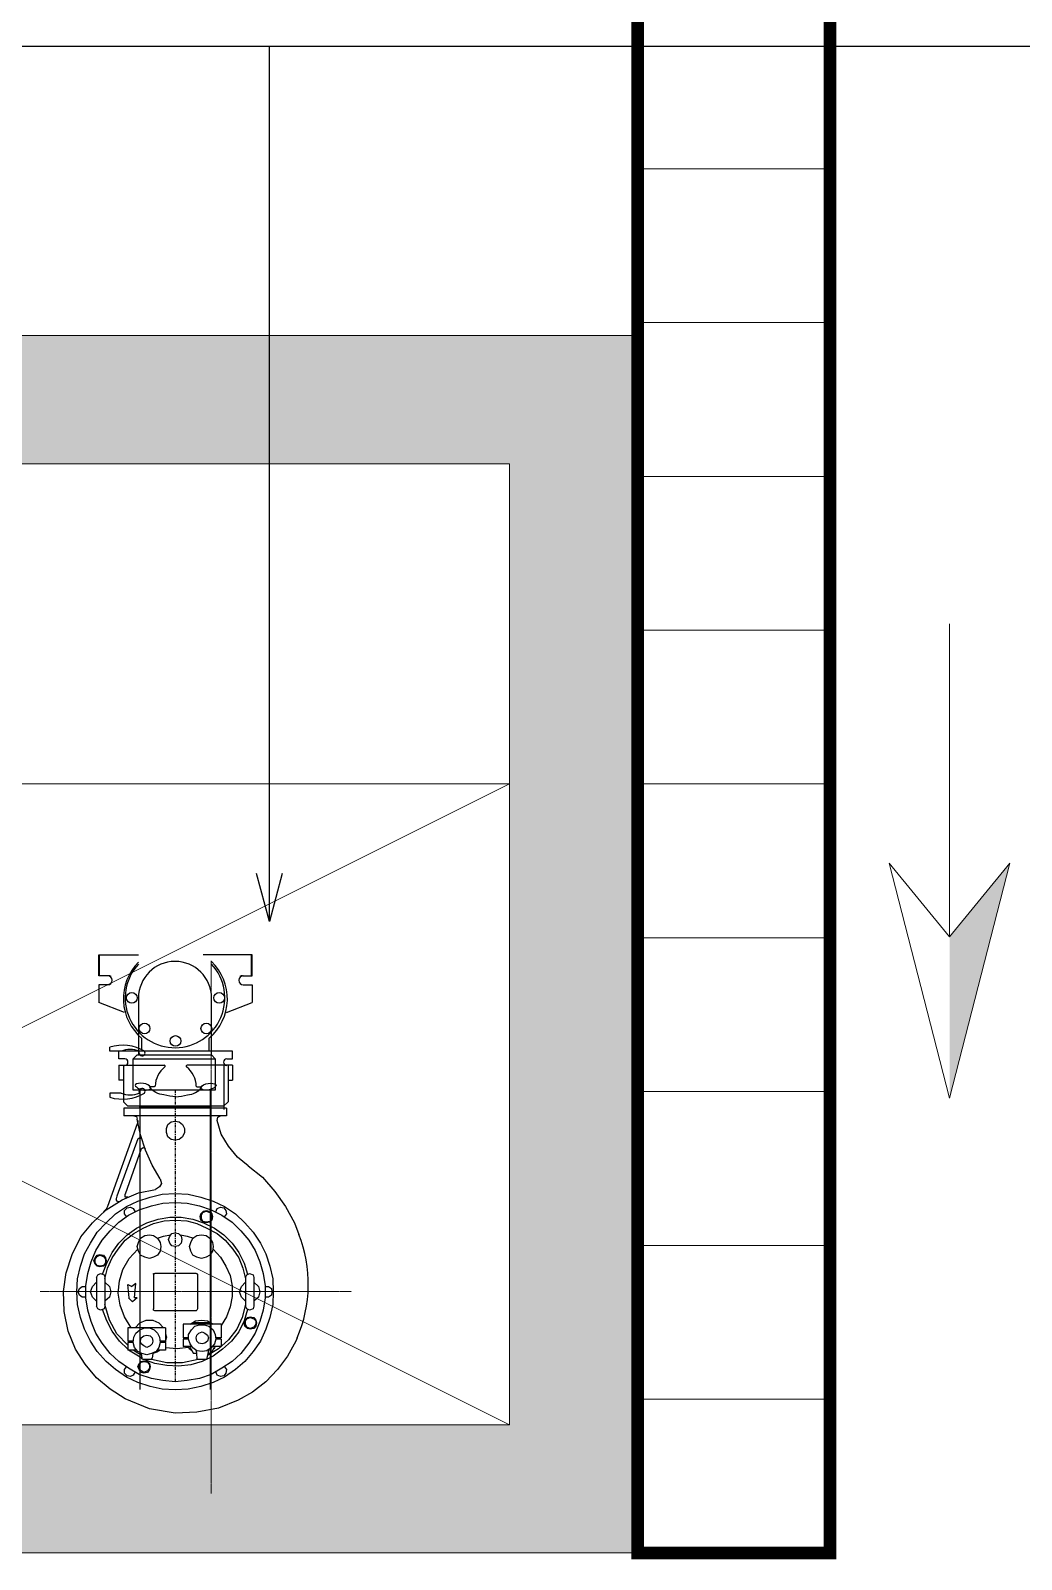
# Model space of a CAD drawing. Header units: millimetres. Extents: x -294625 to 2136527, y -251383 to 128331.
# Drawn here: x 1135995 to 1137541, y -213074 to -210688 of the extents above; entities that cross this region are included whole.
import ezdxf

# ---------------------------------------------------------------- set-up
doc = ezdxf.new("R2010")
doc.units = ezdxf.units.MM
for name, pattern in [('CENTER', [3, 1.5, -0.5, 0.5, -0.5]), ('CONTINOUS', [0]), ('DIVIDEX22', [1.25, 0.625, -0.25, 0, -0.125, 0, -0.25])]:
    doc.linetypes.add(name, pattern=pattern)
for name, color, linetype, lineweight in [('00-N-GHI CHU', 7, 'Continuous', 9), ('A-FLOR-PATT-1', 254, 'Continuous', 18), ('ICE-BP', 4, 'Continuous', 25), ('ICE-CENTER', 8, 'CENTER', 0), ('N1.6-NM', 3, 'DIVIDEX22', 30), ('N2-PK-TB', 2, 'Continuous', 20), ('N3-NOTE', 11, 'Continuous', 13), ('N4-OTHER1', 143, 'CONTINOUS', 15)]:
    doc.layers.add(name, color=color, linetype=linetype, lineweight=lineweight)
doc.layers.add('H-N-FITTING-35', color=2, linetype='Continuous')
doc.layers.add('ICE-CEN', color=8, linetype='CENTER')
doc.styles.add('P-VNTIMEH', font='vntimeh.shx', dxfattribs={"width": 0.75, "height": 300})
doc.dimstyles.new('N-NOTE', dxfattribs={"dimtxt": 200, "dimasz": 30, "dimexe": 50, "dimexo": 50, "dimgap": 100, "dimtad": 1, "dimdec": 0, "dimdsep": 46, "dimtxsty": 'P-VNTIMEH', "dimblk": 'OPEN30', "dimcen": 0, "dimse1": 1, "dimse2": 1, "dimclrd": 256, "dimclre": 7, "dimclrt": 256, "dimadec": 0, "dimazin": 0, "dimtfac": 1, "dimtdec": 0, "dimtix": 1, "dimtmove": 2, "dimatfit": 3, "dimldrblk": 'OPEN30', "dimfxl": 1, "dimtolj": 1, "dimtzin": 0, "dimarcsym": 0})

# ---------------------------------------------------------------- blocks, each defined once
blk = doc.blocks.new('_Open30')
at = {"color": 0, "linetype": 'ByBlock', "lineweight": -2}
for p, q in [((-1, 0.268), (0, 0)), ((0, 0), (-1, -0.268)), ((0, 0), (-1, 0))]:
    blk.add_line(p, q, dxfattribs=at)
blk = doc.blocks.new('2hd 1 dp')
at = {"layer": 'H-N-FITTING-35', "ltscale": 1000}
for p, q in [((1136209.2, -212126.8), (1136209.2, -212094.3)), ((1136209.2, -212094.3), (1136271.3, -212094.3)), ((1136210.4, -212094.3), (1136271.3, -212094.3)), ((1136210.4, -212126.8), (1136210.4, -212094.3)), ((1136447.7, -212094.3), (1136372.4, -212094.3)), ((1136448.9, -212094.3), (1136385.3, -212094.3)), ((1136447.7, -212126.8), (1136447.7, -212094.3)), ((1136448.9, -212126.8), (1136448.9, -212094.3)), ((1136223.3, -212126.8), (1136209.2, -212126.8)), ((1136224.5, -212126.8), (1136210.4, -212126.8)), ((1136433.6, -212126.8), (1136447.7, -212126.8)), ((1136434.8, -212126.8), (1136448.9, -212126.8)), ((1136223.3, -212140.9), (1136209.2, -212140.9)), ((1136209.2, -212140.9), (1136209.2, -212168.5)), ((1136434.8, -212140.9), (1136448.9, -212140.9)), ((1136448.9, -212140.9), (1136448.9, -212168.5)), ((1136249.3, -212184.3), (1136209.2, -212168.5)), ((1136408.8, -212184.3), (1136448.9, -212168.5)), ((1136226.8, -212244.5), (1136226.8, -212238.2)), ((1136244.3, -212244.5), (1136226.8, -212244.5)), ((1136418.2, -212244.5), (1136240.7, -212244.5)), ((1136240.7, -212256.4), (1136240.7, -212244.5)), ((1136249.9, -212256.4), (1136240.7, -212256.4)), ((1136409, -212256.4), (1136418.2, -212256.4)), ((1136418.2, -212256.4), (1136418.2, -212244.5)), ((1136240.7, -212266.5), (1136240.7, -212289.5)), ((1136240.7, -212266.5), (1136311.6, -212266.5)), ((1136247.7, -212266.5), (1136247.7, -212323.6)), ((1136418.2, -212266.5), (1136347.3, -212266.5)), ((1136404.5, -212266.5), (1136404.5, -212335.7)), ((1136411.2, -212266.5), (1136411.2, -212323.6)), ((1136418.2, -212266.5), (1136418.2, -212289.5)), ((1136247.7, -212289.5), (1136240.7, -212289.5)), ((1136411.2, -212289.5), (1136418.2, -212289.5)), ((1136244.3, -212309.9), (1136226.8, -212309.9)), ((1136226.8, -212309.9), (1136226.8, -212316.3)), ((1136254.8, -212330.4), (1136247.7, -212323.6)), ((1136404.1, -212330.4), (1136254.8, -212330.4)), ((1136384.2, -212331.1), (1136272.9, -212331.1)), ((1136272.9, -212331.1), (1136272.9, -212333.2)), ((1136384.2, -212331.1), (1136384.2, -212333.2)), ((1136404.1, -212330.4), (1136411.2, -212323.6)), ((1136328.5, -212333.2), (1136248.2, -212333.2)), ((1136248.2, -212333.2), (1136248.2, -212345.2)), ((1136328.5, -212345.2), (1136248.2, -212345.2)), ((1136264, -212345.2), (1136268.3, -212346.2)), ((1136268.3, -212346.2), (1136269.3, -212350.5)), ((1136274.6, -212374.8), (1136269.3, -212350.5)), ((1136270.4, -212352.6), (1136270.4, -212355.7)), ((1136272.9, -212333.2), (1136272.1, -212333.2)), ((1136316.9, -212358.9), (1136322.2, -212354.7)), ((1136322.2, -212354.7), (1136328.5, -212353.6)), ((1136408.8, -212333.2), (1136328.5, -212333.2)), ((1136408.8, -212345.2), (1136328.5, -212345.2)), ((1136328.5, -212353.6), (1136334.8, -212354.7)), ((1136334.8, -212354.7), (1136340.1, -212358.9)), ((1136384.9, -212333.2), (1136384.2, -212333.2)), ((1136394, -212352.6), (1136395.1, -212347.3)), ((1136400.4, -212373.7), (1136394, -212352.6)), ((1136395.1, -212347.3), (1136399.3, -212345.2)), ((1136408.8, -212333.2), (1136408.8, -212345.2)), ((1136269.3, -212357.9), (1136222.8, -212486.8)), ((1136270.4, -212355.7), (1136269.3, -212357.9)), ((1136270.4, -212381.1), (1136273.6, -212379)), ((1136273.6, -212379), (1136276.7, -212381.1)), ((1136282, -212399.1), (1136274.6, -212374.8)), ((1136314.8, -212365.3), (1136316.9, -212358.9)), ((1136314.8, -212371.6), (1136314.8, -212365.3)), ((1136316.9, -212377.9), (1136314.8, -212371.6)), ((1136322.2, -212382.2), (1136316.9, -212377.9)), ((1136340.1, -212377.9), (1136334.8, -212382.2)), ((1136340.1, -212358.9), (1136343.3, -212365.3)), ((1136343.3, -212371.6), (1136340.1, -212377.9)), ((1136343.3, -212365.3), (1136343.3, -212371.6)), ((1136412, -212392.7), (1136400.4, -212373.7)), ((1136270.4, -212381.1), (1136237.6, -212470.9)), ((1136275.7, -212397), (1136250.3, -212467.7)), ((1136275.7, -212397), (1136278.8, -212394.8)), ((1136278.8, -212394.8), (1136282, -212397)), ((1136292.6, -212422.3), (1136282, -212399.1)), ((1136328.5, -212383.2), (1136322.2, -212382.2)), ((1136334.8, -212382.2), (1136328.5, -212383.2)), ((1136425.7, -212409.6), (1136412, -212392.7)), ((1136305.3, -212443.4), (1136292.6, -212422.3)), ((1136442.6, -212423.4), (1136425.7, -212409.6)), ((1136442.6, -212423.4), (1136464.8, -212441.3)), ((1136307.4, -212450.8), (1136304.2, -212456.1)), ((1136305.3, -212443.4), (1136307.4, -212450.8)), ((1136464.8, -212441.3), (1136483.8, -212463.5)), ((1136237.6, -212470.9), (1136236.6, -212475.1)), ((1136246.1, -212476.2), (1136271.4, -212465.6)), ((1136250.3, -212472), (1136250.3, -212467.7)), ((1136254.5, -212472), (1136250.3, -212472)), ((1136270.4, -212478.3), (1136289.4, -212472)), ((1136270.4, -212478.3), (1136289.4, -212472)), ((1136270.4, -212478.3), (1136289.4, -212472)), ((1136271.4, -212465.6), (1136297.9, -212460.4)), ((1136289.4, -212472), (1136308.4, -212467.7)), ((1136289.4, -212472), (1136308.4, -212467.7)), ((1136289.4, -212472), (1136308.4, -212467.7)), ((1136304.2, -212456.1), (1136297.9, -212460.4)), ((1136308.4, -212467.7), (1136328.5, -212466.7)), ((1136308.4, -212467.7), (1136328.5, -212466.7)), ((1136308.4, -212467.7), (1136328.5, -212466.7)), ((1136328.5, -212466.7), (1136348.6, -212467.7)), ((1136328.5, -212466.7), (1136348.6, -212467.7)), ((1136328.5, -212466.7), (1136348.6, -212467.7)), ((1136348.6, -212467.7), (1136368.7, -212472)), ((1136348.6, -212467.7), (1136368.7, -212472)), ((1136348.6, -212467.7), (1136368.7, -212472)), ((1136368.7, -212472), (1136387.7, -212478.3)), ((1136368.7, -212472), (1136387.7, -212478.3)), ((1136368.7, -212472), (1136387.7, -212478.3)), ((1136483.8, -212463.5), (1136500.7, -212486.8)), ((1136199.6, -212512.1), (1136220.7, -212492.1)), ((1136220.7, -212491), (1136216.5, -212495.2)), ((1136220.7, -212492.1), (1136246.1, -212476.2)), ((1136222.8, -212486.8), (1136220.7, -212491)), ((1136220.7, -212512.1), (1136235.5, -212498.4)), ((1136220.7, -212512.1), (1136235.5, -212498.4)), ((1136220.7, -212512.1), (1136235.5, -212498.4)), ((1136235.5, -212498.4), (1136252.4, -212486.8)), ((1136235.5, -212498.4), (1136252.4, -212486.8)), ((1136235.5, -212498.4), (1136252.4, -212486.8)), ((1136237.6, -212478.3), (1136236.6, -212475.1)), ((1136240.8, -212479.4), (1136237.6, -212478.3)), ((1136249.3, -212493.1), (1136253.5, -212488.9)), ((1136249.3, -212498.4), (1136249.3, -212493.1)), ((1136252.4, -212502.6), (1136249.3, -212498.4)), ((1136252.4, -212486.8), (1136270.4, -212478.3)), ((1136252.4, -212486.8), (1136270.4, -212478.3)), ((1136252.4, -212486.8), (1136270.4, -212478.3)), ((1136253.5, -212488.9), (1136258.8, -212487.8)), ((1136255.6, -212500.5), (1136272.5, -212492.1)), ((1136258.8, -212487.8), (1136263, -212489.9)), ((1136263, -212489.9), (1136266.2, -212495.2)), ((1136272.5, -212492.1), (1136291.5, -212485.7)), ((1136291.5, -212485.7), (1136309.5, -212481.5)), ((1136309.5, -212481.5), (1136328.5, -212480.4)), ((1136328.5, -212480.4), (1136347.5, -212481.5)), ((1136347.5, -212481.5), (1136366.5, -212485.7)), ((1136366.5, -212485.7), (1136384.5, -212492.1)), ((1136367.6, -212502.6), (1136368.7, -212498.4)), ((1136368.7, -212498.4), (1136372.9, -212494.2)), ((1136369.7, -212500.5), (1136371.8, -212496.3)), ((1136371.8, -212496.3), (1136377.1, -212494.2)), ((1136372.9, -212494.2), (1136377.1, -212493.1)), ((1136377.1, -212493.1), (1136382.4, -212494.2)), ((1136377.1, -212494.2), (1136382.4, -212496.3)), ((1136382.4, -212494.2), (1136385.6, -212498.4)), ((1136382.4, -212496.3), (1136385.6, -212500.5)), ((1136384.5, -212492.1), (1136401.4, -212500.5)), ((1136385.6, -212498.4), (1136386.6, -212502.6)), ((1136387.7, -212478.3), (1136405.6, -212486.8)), ((1136387.7, -212478.3), (1136405.6, -212486.8)), ((1136387.7, -212478.3), (1136405.6, -212486.8)), ((1136391.9, -212495.2), (1136394, -212489.9)), ((1136394, -212489.9), (1136399.3, -212487.8)), ((1136399.3, -212487.8), (1136404.6, -212488.9)), ((1136404.6, -212488.9), (1136407.8, -212493.1)), ((1136405.6, -212486.8), (1136422.5, -212498.4)), ((1136405.6, -212486.8), (1136422.5, -212498.4)), ((1136405.6, -212486.8), (1136422.5, -212498.4)), ((1136408.8, -212498.4), (1136405.6, -212502.6)), ((1136407.8, -212493.1), (1136408.8, -212498.4)), ((1136422.5, -212498.4), (1136437.3, -212512.1)), ((1136422.5, -212498.4), (1136437.3, -212512.1)), ((1136422.5, -212498.4), (1136437.3, -212512.1)), ((1136500.7, -212486.8), (1136514.5, -212512.1)), ((1136181.6, -212534.3), (1136199.6, -212512.1)), ((1136207, -212526.9), (1136220.7, -212512.1)), ((1136207, -212526.9), (1136220.7, -212512.1)), ((1136207, -212526.9), (1136220.7, -212512.1)), ((1136227.1, -212524.8), (1136240.8, -212511.1)), ((1136240.8, -212511.1), (1136255.6, -212500.5)), ((1136253.5, -212531.2), (1136268.3, -212520.6)), ((1136264, -212529), (1136278.8, -212520.6)), ((1136268.3, -212520.6), (1136284.1, -212512.1)), ((1136278.8, -212520.6), (1136294.7, -212513.2)), ((1136284.1, -212512.1), (1136302.1, -212506.8)), ((1136294.7, -212513.2), (1136311.6, -212509)), ((1136302.1, -212506.8), (1136320.1, -212503.7)), ((1136311.6, -212509), (1136328.5, -212507.9)), ((1136320.1, -212503.7), (1136338, -212503.7)), ((1136328.5, -212507.9), (1136346.5, -212509)), ((1136338, -212503.7), (1136356, -212506.8)), ((1136346.5, -212509), (1136362.3, -212513.2)), ((1136356, -212506.8), (1136372.9, -212512.1)), ((1136362.3, -212513.2), (1136378.2, -212520.6)), ((1136368.7, -212507.9), (1136367.6, -212502.6)), ((1136372.9, -212511.1), (1136368.7, -212507.9)), ((1136369.7, -212505.8), (1136369.7, -212500.5)), ((1136371.8, -212510), (1136369.7, -212505.8)), ((1136377.1, -212511.1), (1136371.8, -212510)), ((1136377.1, -212512.1), (1136372.9, -212511.1)), ((1136372.9, -212512.1), (1136389.8, -212520.6)), ((1136382.4, -212510), (1136377.1, -212511.1)), ((1136382.4, -212511.1), (1136377.1, -212512.1)), ((1136378.2, -212520.6), (1136394, -212529)), ((1136385.6, -212505.8), (1136382.4, -212510)), ((1136385.6, -212507.9), (1136382.4, -212511.1)), ((1136385.6, -212500.5), (1136385.6, -212505.8)), ((1136386.6, -212502.6), (1136385.6, -212507.9)), ((1136389.8, -212520.6), (1136404.6, -212531.2)), ((1136401.4, -212500.5), (1136417.3, -212511.1)), ((1136417.3, -212511.1), (1136431, -212524.8)), ((1136437.3, -212512.1), (1136450, -212526.9)), ((1136437.3, -212512.1), (1136450, -212526.9)), ((1136437.3, -212512.1), (1136450, -212526.9)), ((1136514.5, -212512.1), (1136521.6, -212530.3)), ((1136167.9, -212561.8), (1136181.6, -212534.3)), ((1136186.9, -212560.7), (1136196.4, -212543.8)), ((1136186.9, -212560.7), (1136196.4, -212543.8)), ((1136186.9, -212560.7), (1136196.4, -212543.8)), ((1136196.4, -212543.8), (1136207, -212526.9)), ((1136196.4, -212543.8), (1136207, -212526.9)), ((1136196.4, -212543.8), (1136207, -212526.9)), ((1136204.9, -212555.5), (1136214.4, -212539.6)), ((1136214.4, -212539.6), (1136227.1, -212524.8)), ((1136230.2, -212558.6), (1136240.8, -212543.8)), ((1136239.7, -212553.3), (1136250.3, -212539.6)), ((1136240.8, -212543.8), (1136253.5, -212531.2)), ((1136250.3, -212539.6), (1136264, -212529)), ((1136269.3, -212549.1), (1136271.4, -212542.8)), ((1136271.4, -212542.8), (1136274.6, -212536.4)), ((1136274.6, -212536.4), (1136281, -212532.2)), ((1136281, -212532.2), (1136288.3, -212531.2)), ((1136288.3, -212531.2), (1136294.7, -212532.2)), ((1136294.7, -212532.2), (1136301, -212536.4)), ((1136301, -212536.4), (1136310.5, -212533.3)), ((1136301, -212536.4), (1136305.3, -212542.8)), ((1136305.3, -212542.8), (1136306.3, -212549.1)), ((1136310.5, -212533.3), (1136321.1, -212531.2)), ((1136317.9, -212538.5), (1136320.1, -212533.3)), ((1136320.1, -212543.8), (1136317.9, -212538.5)), ((1136320.1, -212533.3), (1136323.2, -212529)), ((1136323.2, -212548.1), (1136320.1, -212543.8)), ((1136323.2, -212529), (1136328.5, -212528)), ((1136328.5, -212528), (1136333.8, -212529)), ((1136333.8, -212529), (1136338, -212533.3)), ((1136338, -212543.8), (1136333.8, -212548.1)), ((1136337, -212531.2), (1136347.5, -212533.3)), ((1136338, -212533.3), (1136339.1, -212538.5)), ((1136339.1, -212538.5), (1136338, -212543.8)), ((1136347.5, -212533.3), (1136357, -212536.4)), ((1136350.7, -212549.1), (1136352.8, -212542.8)), ((1136352.8, -212542.8), (1136356, -212536.4)), ((1136356, -212536.4), (1136362.3, -212532.2)), ((1136362.3, -212532.2), (1136369.7, -212531.2)), ((1136369.7, -212531.2), (1136377.1, -212532.2)), ((1136377.1, -212532.2), (1136382.4, -212536.4)), ((1136382.4, -212536.4), (1136386.6, -212542.8)), ((1136386.6, -212542.8), (1136387.7, -212549.1)), ((1136394, -212529), (1136406.7, -212539.6)), ((1136404.6, -212531.2), (1136417.3, -212543.8)), ((1136406.7, -212539.6), (1136418.3, -212553.3)), ((1136417.3, -212543.8), (1136427.8, -212558.6)), ((1136431, -212524.8), (1136443.7, -212539.6)), ((1136443.7, -212539.6), (1136453.2, -212555.5)), ((1136450, -212526.9), (1136461.6, -212543.8)), ((1136450, -212526.9), (1136461.6, -212543.8)), ((1136450, -212526.9), (1136461.6, -212543.8)), ((1136461.6, -212543.8), (1136470.1, -212560.7)), ((1136461.6, -212543.8), (1136470.1, -212560.7)), ((1136461.6, -212543.8), (1136470.1, -212560.7)), ((1136158.4, -212590.3), (1136167.9, -212561.8)), ((1136180.6, -212579.8), (1136186.9, -212560.7)), ((1136180.6, -212579.8), (1136186.9, -212560.7)), ((1136180.6, -212579.8), (1136186.9, -212560.7)), ((1136197.5, -212573.4), (1136204.9, -212555.5)), ((1136201.7, -212571.3), (1136203.8, -212567.1)), ((1136203.8, -212567.1), (1136207, -212562.9)), ((1136203.8, -212569.2), (1136207, -212565)), ((1136203.8, -212574.5), (1136203.8, -212569.2)), ((1136207, -212562.9), (1136211.2, -212561.8)), ((1136207, -212565), (1136211.2, -212562.9)), ((1136211.2, -212561.8), (1136216.5, -212562.9)), ((1136211.2, -212562.9), (1136216.5, -212565)), ((1136216.5, -212562.9), (1136219.7, -212567.1)), ((1136216.5, -212565), (1136219.7, -212569.2)), ((1136219.7, -212567.1), (1136220.7, -212571.3)), ((1136219.7, -212569.2), (1136219.7, -212574.5)), ((1136221.8, -212575.5), (1136230.2, -212558.6)), ((1136222.8, -212582.9), (1136230.2, -212567.1)), ((1136230.2, -212567.1), (1136239.7, -212553.3)), ((1136247.1, -212585), (1136256.6, -212568.1)), ((1136256.6, -212568.1), (1136270.4, -212553.3)), ((1136271.4, -212556.5), (1136269.3, -212549.1)), ((1136274.6, -212562.9), (1136271.4, -212556.5)), ((1136281, -212566), (1136274.6, -212562.9)), ((1136288.3, -212568.1), (1136281, -212566)), ((1136294.7, -212566), (1136288.3, -212568.1)), ((1136301, -212562.9), (1136294.7, -212566)), ((1136305.3, -212556.5), (1136301, -212562.9)), ((1136306.3, -212549.1), (1136305.3, -212556.5)), ((1136328.5, -212549.1), (1136323.2, -212548.1)), ((1136333.8, -212548.1), (1136328.5, -212549.1)), ((1136352.8, -212556.5), (1136350.7, -212549.1)), ((1136356, -212562.9), (1136352.8, -212556.5)), ((1136362.3, -212566), (1136356, -212562.9)), ((1136369.7, -212568.1), (1136362.3, -212566)), ((1136377.1, -212566), (1136369.7, -212568.1)), ((1136382.4, -212562.9), (1136377.1, -212566)), ((1136386.6, -212556.5), (1136382.4, -212562.9)), ((1136387.7, -212549.1), (1136386.6, -212556.5)), ((1136387.7, -212553.3), (1136399.3, -212566)), ((1136399.3, -212566), (1136407.8, -212579.8)), ((1136418.3, -212553.3), (1136427.8, -212567.1)), ((1136427.8, -212558.6), (1136436.3, -212575.5)), ((1136427.8, -212567.1), (1136434.2, -212582.9)), ((1136453.2, -212555.5), (1136460.6, -212573.4)), ((1136470.1, -212560.7), (1136476.4, -212579.8)), ((1136470.1, -212560.7), (1136476.4, -212579.8)), ((1136470.1, -212560.7), (1136476.4, -212579.8)), ((1136154.1, -212619.5), (1136158.4, -212589.9)), ((1136176.3, -212599.8), (1136180.6, -212579.8)), ((1136176.3, -212599.8), (1136180.6, -212579.8)), ((1136176.3, -212599.8), (1136180.6, -212579.8)), ((1136189, -212610.4), (1136192.2, -212591.4)), ((1136192.2, -212591.4), (1136197.5, -212573.4)), ((1136203.8, -212576.6), (1136201.7, -212571.3)), ((1136207, -212578.7), (1136203.8, -212574.5)), ((1136207, -212579.8), (1136203.8, -212576.6)), ((1136205.9, -212597.7), (1136208, -212593.5)), ((1136211.2, -212579.8), (1136207, -212578.7)), ((1136211.2, -212580.8), (1136207, -212579.8)), ((1136208, -212593.5), (1136212.3, -212591.4)), ((1136216.5, -212578.7), (1136211.2, -212579.8)), ((1136216.5, -212579.8), (1136211.2, -212580.8)), ((1136212.3, -212591.4), (1136217.6, -212593.5)), ((1136215.4, -212592.4), (1136221.8, -212575.5)), ((1136219.7, -212574.5), (1136216.5, -212578.7)), ((1136219.7, -212576.6), (1136216.5, -212579.8)), ((1136217.6, -212593.5), (1136218.6, -212597.7)), ((1136218.6, -212599.8), (1136222.8, -212582.9)), ((1136220.7, -212571.3), (1136219.7, -212576.6)), ((1136241.9, -212603), (1136247.1, -212585)), ((1136294.7, -212592.4), (1136294.7, -212591.4)), ((1136294.7, -212591.4), (1136296.8, -212591.4)), ((1136294.7, -212592.4), (1136294.7, -212646.3)), ((1136361.3, -212591.4), (1136296.8, -212591.4)), ((1136361.3, -212591.4), (1136362.3, -212591.4)), ((1136362.3, -212591.4), (1136363.4, -212592.4)), ((1136363.4, -212592.4), (1136363.4, -212646.3)), ((1136407.8, -212579.8), (1136414.1, -212594.6)), ((1136434.2, -212582.9), (1136438.4, -212599.8)), ((1136436.3, -212575.5), (1136441.6, -212592.4)), ((1136438.4, -212597.7), (1136440.5, -212593.5)), ((1136440.5, -212593.5), (1136444.7, -212591.4)), ((1136444.7, -212591.4), (1136450, -212593.5)), ((1136450, -212593.5), (1136451.1, -212597.7)), ((1136460.6, -212573.4), (1136465.9, -212591.4)), ((1136465.9, -212591.4), (1136469, -212610.4)), ((1136476.4, -212579.8), (1136480.7, -212599.8)), ((1136476.4, -212579.8), (1136480.7, -212599.8)), ((1136476.4, -212579.8), (1136480.7, -212599.8)), ((1136175.3, -212619.9), (1136176.3, -212599.8)), ((1136175.3, -212619.9), (1136176.3, -212599.8)), ((1136175.3, -212619.9), (1136176.3, -212599.8)), ((1136177.4, -212619.9), (1136179.5, -212614.6)), ((1136179.5, -212614.6), (1136183.7, -212611.5)), ((1136183.7, -212611.5), (1136189, -212611.5)), ((1136189, -212629.4), (1136189, -212610.4)), ((1136196.4, -212619.9), (1136199.6, -212611.5)), ((1136199.6, -212611.5), (1136205.9, -212605.1)), ((1136205.9, -212597.7), (1136205.9, -212642.1)), ((1136218.6, -212597.7), (1136218.6, -212642.1)), ((1136218.6, -212599.8), (1136218.6, -212599.8)), ((1136218.6, -212599.8), (1136218.6, -212599.8)), ((1136218.6, -212605.1), (1136226, -212611.5)), ((1136226, -212611.5), (1136228.1, -212619.9)), ((1136239.7, -212622), (1136241.9, -212603)), ((1136255.6, -212618.9), (1136254.5, -212608.3)), ((1136254.5, -212608.3), (1136260.9, -212611.5)), ((1136267.2, -212607.2), (1136260.9, -212611.5)), ((1136265.1, -212629.4), (1136266.2, -212617.8)), ((1136266.2, -212617.8), (1136267.2, -212607.2)), ((1136414.1, -212594.6), (1136417.3, -212610.4)), ((1136417.3, -212610.4), (1136417.3, -212627.3)), ((1136428.9, -212619.9), (1136432.1, -212611.5)), ((1136432.1, -212611.5), (1136438.4, -212605.1)), ((1136438.4, -212597.7), (1136438.4, -212642.1)), ((1136438.4, -212599.8), (1136438.4, -212599.8)), ((1136438.4, -212599.8), (1136438.4, -212599.8)), ((1136451.1, -212597.7), (1136451.1, -212642.1)), ((1136451.1, -212605.1), (1136458.5, -212611.5)), ((1136458.5, -212611.5), (1136460.6, -212619.9)), ((1136469, -212610.4), (1136469, -212629.4)), ((1136469, -212611.5), (1136474.3, -212611.5)), ((1136474.3, -212611.5), (1136478.6, -212614.6)), ((1136478.6, -212614.6), (1136479.6, -212619.9)), ((1136480.7, -212599.8), (1136481.7, -212619.9)), ((1136480.7, -212599.8), (1136481.7, -212619.9)), ((1136480.7, -212599.8), (1136481.7, -212619.9)), ((1136155.2, -212650.1), (1136154.1, -212619.5)), ((1136176.3, -212640), (1136175.3, -212619.9)), ((1136176.3, -212640), (1136175.3, -212619.9)), ((1136176.3, -212640), (1136175.3, -212619.9)), ((1136180.6, -212660.1), (1136176.3, -212640)), ((1136180.6, -212660.1), (1136176.3, -212640)), ((1136180.6, -212660.1), (1136176.3, -212640)), ((1136179.5, -212625.2), (1136177.4, -212619.9)), ((1136183.7, -212628.4), (1136179.5, -212625.2)), ((1136189, -212628.4), (1136183.7, -212628.4)), ((1136192.2, -212648.4), (1136189, -212629.4)), ((1136199.6, -212628.4), (1136196.4, -212619.9)), ((1136205.9, -212634.7), (1136199.6, -212628.4)), ((1136226, -212628.4), (1136218.6, -212634.7)), ((1136218.6, -212640), (1136218.6, -212640)), ((1136218.6, -212640), (1136218.6, -212640)), ((1136226, -212664.3), (1136218.6, -212640)), ((1136228.1, -212619.9), (1136226, -212628.4)), ((1136242.9, -212641), (1136239.7, -212622)), ((1136249.3, -212659), (1136242.9, -212641)), ((1136256.6, -212629.4), (1136255.6, -212618.9)), ((1136255.6, -212629.4), (1136261.9, -212635.8)), ((1136256.6, -212629.4), (1136255.6, -212629.4)), ((1136269.3, -212629.4), (1136261.9, -212635.8)), ((1136269.3, -212629.4), (1136265.1, -212629.4)), ((1136417.3, -212627.3), (1136414.1, -212643.2)), ((1136432.1, -212628.4), (1136428.9, -212619.9)), ((1136438.4, -212634.7), (1136432.1, -212628.4)), ((1136438.4, -212640), (1136433.1, -212660.1)), ((1136438.4, -212640), (1136438.4, -212640)), ((1136438.4, -212640), (1136438.4, -212640)), ((1136458.5, -212628.4), (1136451.1, -212634.7)), ((1136460.6, -212619.9), (1136458.5, -212628.4)), ((1136469, -212629.4), (1136465.9, -212648.4)), ((1136474.3, -212628.4), (1136469, -212628.4)), ((1136478.6, -212625.2), (1136474.3, -212628.4)), ((1136480.7, -212640), (1136476.4, -212660.1)), ((1136480.7, -212640), (1136476.4, -212660.1)), ((1136480.7, -212640), (1136476.4, -212660.1)), ((1136479.6, -212619.9), (1136478.6, -212625.2)), ((1136481.7, -212619.9), (1136480.7, -212640)), ((1136481.7, -212619.9), (1136480.7, -212640)), ((1136481.7, -212619.9), (1136480.7, -212640)), ((1136161.5, -212681.2), (1136155.2, -212650.6)), ((1136186.9, -212678), (1136180.6, -212660.1)), ((1136186.9, -212678), (1136180.6, -212660.1)), ((1136186.9, -212678), (1136180.6, -212660.1)), ((1136197.5, -212666.4), (1136192.2, -212648.4)), ((1136208, -212646.3), (1136205.9, -212642.1)), ((1136212.3, -212648.4), (1136208, -212646.3)), ((1136217.6, -212646.3), (1136212.3, -212648.4)), ((1136221.8, -212665.4), (1136215.4, -212647.4)), ((1136218.6, -212642.1), (1136217.6, -212646.3)), ((1136230.2, -212681.2), (1136221.8, -212665.4)), ((1136237.6, -212685.4), (1136226, -212664.3)), ((1136259.8, -212675.9), (1136249.3, -212659)), ((1136273.6, -212668.5), (1136283.1, -212664.3)), ((1136283.1, -212664.3), (1136293.6, -212664.3)), ((1136293.6, -212664.3), (1136303.1, -212668.5)), ((1136294.7, -212648.4), (1136294.7, -212646.3)), ((1136296.8, -212649.5), (1136294.7, -212648.4)), ((1136361.3, -212649.5), (1136296.8, -212649.5)), ((1136351.8, -212670.6), (1136360.2, -212665.4)), ((1136360.2, -212665.4), (1136369.7, -212664.3)), ((1136362.3, -212648.4), (1136361.3, -212649.5)), ((1136363.4, -212646.3), (1136362.3, -212648.4)), ((1136369.7, -212664.3), (1136379.2, -212665.4)), ((1136379.2, -212665.4), (1136387.7, -212670.6)), ((1136408.8, -212659), (1136400.4, -212672.7)), ((1136414.1, -212643.2), (1136408.8, -212659)), ((1136433.1, -212660.1), (1136424.7, -212678)), ((1136436.3, -212665.4), (1136427.8, -212682.3)), ((1136441.6, -212647.4), (1136436.3, -212665.4)), ((1136436.3, -212668.5), (1136437.3, -212664.3)), ((1136437.3, -212664.3), (1136441.6, -212660.1)), ((1136440.5, -212646.3), (1136438.4, -212642.1)), ((1136438.4, -212665.4), (1136440.5, -212662.2)), ((1136438.4, -212670.6), (1136438.4, -212665.4)), ((1136444.7, -212648.4), (1136440.5, -212646.3)), ((1136440.5, -212662.2), (1136445.8, -212660.1)), ((1136441.6, -212660.1), (1136445.8, -212659)), ((1136450, -212646.3), (1136444.7, -212648.4)), ((1136445.8, -212659), (1136451.1, -212660.1)), ((1136445.8, -212660.1), (1136451.1, -212662.2)), ((1136451.1, -212642.1), (1136450, -212646.3)), ((1136451.1, -212660.1), (1136454.3, -212664.3)), ((1136451.1, -212662.2), (1136454.3, -212665.4)), ((1136454.3, -212664.3), (1136455.3, -212668.5)), ((1136454.3, -212665.4), (1136454.3, -212670.6)), ((1136465.9, -212648.4), (1136460.6, -212666.4)), ((1136476.4, -212660.1), (1136470.1, -212678)), ((1136476.4, -212660.1), (1136470.1, -212678)), ((1136476.4, -212660.1), (1136470.1, -212678)), ((1136173.2, -212709.7), (1136161.5, -212681.2)), ((1136196.4, -212697.1), (1136186.9, -212678)), ((1136196.4, -212697.1), (1136186.9, -212678)), ((1136196.4, -212697.1), (1136186.9, -212678)), ((1136204.9, -212684.4), (1136197.5, -212666.4)), ((1136214.4, -212700.2), (1136204.9, -212684.4)), ((1136241.9, -212697.1), (1136230.2, -212681.2)), ((1136254.5, -212703.4), (1136237.6, -212685.4)), ((1136313.7, -212675.9), (1136254.5, -212675.9)), ((1136254.5, -212675.9), (1136254.5, -212697.1)), ((1136264, -212690.7), (1136267.2, -212684.4)), ((1136266.2, -212675.9), (1136273.6, -212668.5)), ((1136267.2, -212684.4), (1136273.6, -212679.1)), ((1136273.6, -212679.1), (1136281, -212675.9)), ((1136275.7, -212691.8), (1136279.9, -212688.6)), ((1136279.9, -212688.6), (1136284.1, -212687.5)), ((1136281, -212675.9), (1136288.3, -212675.9)), ((1136284.1, -212687.5), (1136289.4, -212688.6)), ((1136288.3, -212675.9), (1136295.7, -212679.1)), ((1136289.4, -212688.6), (1136292.6, -212691.8)), ((1136295.7, -212679.1), (1136301, -212684.4)), ((1136301, -212684.4), (1136304.2, -212690.7)), ((1136303.1, -212668.5), (1136310.5, -212675.9)), ((1136313.7, -212675.9), (1136313.7, -212697.1)), ((1136313.7, -212685.4), (1136314.8, -212690.7)), ((1136400.4, -212670.6), (1136341.2, -212670.6)), ((1136341.2, -212670.6), (1136341.2, -212691.8)), ((1136349.6, -212686.5), (1136353.9, -212679.1)), ((1136349.6, -212693.9), (1136349.6, -212686.5)), ((1136353.9, -212679.1), (1136359.1, -212673.8)), ((1136357, -212668.5), (1136354.9, -212670.6)), ((1136384.5, -212668.5), (1136357, -212668.5)), ((1136359.1, -212673.8), (1136366.5, -212671.7)), ((1136361.3, -212691.8), (1136362.3, -212687.5)), ((1136362.3, -212687.5), (1136365.5, -212684.4)), ((1136365.5, -212684.4), (1136370.8, -212682.3)), ((1136366.5, -212671.7), (1136373.9, -212671.7)), ((1136370.8, -212682.3), (1136375, -212684.4)), ((1136373.9, -212671.7), (1136381.3, -212673.8)), ((1136375, -212684.4), (1136379.2, -212687.5)), ((1136379.2, -212687.5), (1136380.3, -212691.8)), ((1136381.3, -212673.8), (1136387.7, -212679.1)), ((1136384.5, -212668.5), (1136385.6, -212670.6)), ((1136387.7, -212679.1), (1136390.8, -212686.5)), ((1136390.8, -212686.5), (1136391.9, -212693.9)), ((1136400.4, -212670.6), (1136400.4, -212691.8)), ((1136424.7, -212678), (1136412, -212694.9)), ((1136427.8, -212682.3), (1136416.2, -212697.1)), ((1136437.3, -212673.8), (1136436.3, -212668.5)), ((1136441.6, -212677), (1136437.3, -212673.8)), ((1136440.5, -212674.9), (1136438.4, -212670.6)), ((1136445.8, -212677), (1136440.5, -212674.9)), ((1136445.8, -212678), (1136441.6, -212677)), ((1136453.2, -212684.4), (1136443.7, -212700.2)), ((1136451.1, -212674.9), (1136445.8, -212677)), ((1136451.1, -212677), (1136445.8, -212678)), ((1136454.3, -212670.6), (1136451.1, -212674.9)), ((1136454.3, -212673.8), (1136451.1, -212677)), ((1136460.6, -212666.4), (1136453.2, -212684.4)), ((1136455.3, -212668.5), (1136454.3, -212673.8)), ((1136470.1, -212678), (1136461.6, -212697.1)), ((1136470.1, -212678), (1136461.6, -212697.1)), ((1136470.1, -212678), (1136461.6, -212697.1)), ((1136188, -212733), (1136173.2, -212709.7)), ((1136207, -212712.9), (1136196.4, -212697.1)), ((1136207, -212712.9), (1136196.4, -212697.1)), ((1136207, -212712.9), (1136196.4, -212697.1)), ((1136220.7, -212728.8), (1136207, -212712.9)), ((1136220.7, -212728.8), (1136207, -212712.9)), ((1136220.7, -212728.8), (1136207, -212712.9)), ((1136227.1, -212716.1), (1136214.4, -212700.2)), ((1136254.5, -212709.7), (1136241.9, -212697.1)), ((1136263, -212697.1), (1136254.5, -212697.1)), ((1136263, -212699.2), (1136254.5, -212699.2)), ((1136254.5, -212699.2), (1136254.5, -212710.8)), ((1136268.3, -212710.8), (1136254.5, -212710.8)), ((1136266.2, -212717.1), (1136255.6, -212710.8)), ((1136263, -212699.2), (1136264, -212690.7)), ((1136263, -212698.1), (1136263, -212697.1)), ((1136263, -212699.2), (1136263, -212698.1)), ((1136265.1, -212706.6), (1136263, -212699.2)), ((1136269.3, -212715), (1136263, -212710.8)), ((1136270.4, -212712.9), (1136265.1, -212706.6)), ((1136276.7, -212716.1), (1136270.4, -212712.9)), ((1136274.6, -212697.1), (1136275.7, -212691.8)), ((1136275.7, -212701.3), (1136274.6, -212697.1)), ((1136279.9, -212704.4), (1136275.7, -212701.3)), ((1136284.1, -212706.6), (1136279.9, -212704.4)), ((1136289.4, -212704.4), (1136284.1, -212706.6)), ((1136292.6, -212701.3), (1136289.4, -212704.4)), ((1136298.9, -212712.9), (1136291.5, -212716.1)), ((1136292.6, -212691.8), (1136293.6, -212697.1)), ((1136293.6, -212697.1), (1136292.6, -212701.3)), ((1136303.1, -212706.6), (1136298.9, -212712.9)), ((1136305.3, -212710.8), (1136300, -212714)), ((1136313.7, -212710.8), (1136301, -212710.8)), ((1136305.3, -212699.2), (1136303.1, -212706.6)), ((1136304.2, -212690.7), (1136305.3, -212699.2)), ((1136313.7, -212697.1), (1136305.3, -212697.1)), ((1136313.7, -212699.2), (1136305.3, -212699.2)), ((1136313.7, -212698.1), (1136312.7, -212699.2)), ((1136314.8, -212690.7), (1136313.7, -212696)), ((1136313.7, -212697.1), (1136313.7, -212698.1)), ((1136313.7, -212699.2), (1136313.7, -212710.8)), ((1136331.7, -212708.7), (1136313.7, -212707.6)), ((1136348.6, -212706.6), (1136331.7, -212708.7)), ((1136349.6, -212691.8), (1136341.2, -212691.8)), ((1136341.2, -212693.9), (1136341.2, -212705.5)), ((1136349.6, -212693.9), (1136341.2, -212693.9)), ((1136354.9, -212705.5), (1136341.2, -212705.5)), ((1136343.3, -212691.8), (1136344.4, -212693.9)), ((1136343.3, -212692.8), (1136343.3, -212691.8)), ((1136343.3, -212693.9), (1136343.3, -212692.8)), ((1136350.7, -212709.7), (1136348.6, -212705.5)), ((1136351.8, -212701.3), (1136349.6, -212693.9)), ((1136350.7, -212705.5), (1136357, -212716.1)), ((1136354.9, -212711.8), (1136350.7, -212709.7)), ((1136356, -212707.6), (1136351.8, -212701.3)), ((1136362.3, -212711.8), (1136356, -212707.6)), ((1136362.3, -212697.1), (1136361.3, -212691.8)), ((1136361.3, -212710.8), (1136362.3, -212723.5)), ((1136365.5, -212700.2), (1136362.3, -212697.1)), ((1136370.8, -212712.9), (1136362.3, -212711.8)), ((1136370.8, -212701.3), (1136365.5, -212700.2)), ((1136375, -212700.2), (1136370.8, -212701.3)), ((1136378.2, -212711.8), (1136370.8, -212712.9)), ((1136379.2, -212697.1), (1136375, -212700.2)), ((1136384.5, -212707.6), (1136378.2, -212711.8)), ((1136380.3, -212710.8), (1136378.2, -212723.5)), ((1136380.3, -212691.8), (1136379.2, -212697.1)), ((1136396.1, -212708.7), (1136379.2, -212719.2)), ((1136389.8, -212701.3), (1136384.5, -212707.6)), ((1136389.8, -212705.5), (1136384.5, -212716.1)), ((1136400.4, -212705.5), (1136386.6, -212705.5)), ((1136402.5, -212709.7), (1136387.7, -212720.3)), ((1136389.8, -212707.6), (1136388.7, -212708.7)), ((1136391.9, -212693.9), (1136389.8, -212701.3)), ((1136390.8, -212705.5), (1136389.8, -212707.6)), ((1136400.4, -212691.8), (1136391.9, -212691.8)), ((1136400.4, -212693.9), (1136391.9, -212693.9)), ((1136412, -212694.9), (1136396.1, -212708.7)), ((1136398.2, -212691.8), (1136397.2, -212693.9)), ((1136400.4, -212693.9), (1136400.4, -212705.5)), ((1136416.2, -212697.1), (1136402.5, -212709.7)), ((1136443.7, -212700.2), (1136431, -212716.1)), ((1136450, -212712.9), (1136437.3, -212728.8)), ((1136450, -212712.9), (1136437.3, -212728.8)), ((1136450, -212712.9), (1136437.3, -212728.8)), ((1136461.6, -212697.1), (1136450, -212712.9)), ((1136461.6, -212697.1), (1136450, -212712.9)), ((1136461.6, -212697.1), (1136450, -212712.9)), ((1136516.6, -212697.1), (1136503.9, -212720.3)), ((1136518.8, -212692), (1136516.6, -212697.1)), ((1136205.9, -212754.1), (1136188, -212733)), ((1136235.5, -212741.4), (1136220.7, -212728.8)), ((1136235.5, -212741.4), (1136220.7, -212728.8)), ((1136235.5, -212741.4), (1136220.7, -212728.8)), ((1136240.8, -212728.8), (1136227.1, -212716.1)), ((1136255.6, -212739.3), (1136240.8, -212728.8)), ((1136249.3, -212741.4), (1136252.4, -212737.2)), ((1136276.7, -212723.5), (1136266.2, -212717.1)), ((1136275.7, -212718.2), (1136269.3, -212715)), ((1136270.4, -212737.2), (1136272.5, -212731.9)), ((1136272.5, -212741.4), (1136270.4, -212737.2)), ((1136272.5, -212731.9), (1136275.7, -212728.8)), ((1136272.5, -212734), (1136275.7, -212729.8)), ((1136272.5, -212739.3), (1136272.5, -212734)), ((1136275.7, -212716.1), (1136276.7, -212723.5)), ((1136275.7, -212728.8), (1136279.9, -212727.7)), ((1136275.7, -212729.8), (1136279.9, -212728.8)), ((1136284.1, -212718.2), (1136276.7, -212716.1)), ((1136276.7, -212724.5), (1136276.7, -212723.5)), ((1136278.8, -212725.6), (1136276.7, -212724.5)), ((1136290.5, -212725.6), (1136278.8, -212725.6)), ((1136296.8, -212731.9), (1136279.9, -212725.6)), ((1136279.9, -212727.7), (1136285.2, -212728.8)), ((1136279.9, -212728.8), (1136285.2, -212729.8)), ((1136291.5, -212716.1), (1136284.1, -212718.2)), ((1136285.2, -212728.8), (1136288.3, -212731.9)), ((1136285.2, -212729.8), (1136288.3, -212734)), ((1136288.3, -212731.9), (1136289.4, -212737.2)), ((1136288.3, -212734), (1136288.3, -212739.3)), ((1136289.4, -212737.2), (1136288.3, -212741.4)), ((1136291.5, -212724.5), (1136290.5, -212725.6)), ((1136292.6, -212723.5), (1136291.5, -212724.5)), ((1136315.8, -212730.9), (1136291.5, -212725.6)), ((1136293.6, -212716.1), (1136292.6, -212723.5)), ((1136300, -212714), (1136293.6, -212716.1)), ((1136315.8, -212735.1), (1136296.8, -212731.9)), ((1136340.1, -212730.9), (1136315.8, -212730.9)), ((1136333.8, -212736.1), (1136315.8, -212735.1)), ((1136352.8, -212734), (1136333.8, -212736.1)), ((1136364.4, -212725.6), (1136340.1, -212730.9)), ((1136370.8, -212728.8), (1136352.8, -212734)), ((1136361.3, -212716.1), (1136357, -212716.1)), ((1136363.4, -212725.6), (1136362.3, -212723.5)), ((1136365.5, -212725.6), (1136363.4, -212725.6)), ((1136375, -212725.6), (1136365.5, -212725.6)), ((1136375, -212725.6), (1136365.5, -212725.6)), ((1136387.7, -212720.3), (1136370.8, -212728.8)), ((1136378.2, -212725.6), (1136375, -212725.6)), ((1136378.2, -212723.5), (1136378.2, -212725.6)), ((1136384.5, -212716.1), (1136379.2, -212716.1)), ((1136417.3, -212728.8), (1136401.4, -212739.3)), ((1136405.6, -212737.2), (1136408.8, -212741.4)), ((1136431, -212716.1), (1136417.3, -212728.8)), ((1136437.3, -212728.8), (1136422.5, -212741.4)), ((1136437.3, -212728.8), (1136422.5, -212741.4)), ((1136437.3, -212728.8), (1136422.5, -212741.4)), ((1136503.9, -212720.3), (1136488.1, -212741.4)), ((1136227.1, -212772.1), (1136205.9, -212754.1)), ((1136252.4, -212753.1), (1136235.5, -212741.4)), ((1136252.4, -212753.1), (1136235.5, -212741.4)), ((1136252.4, -212753.1), (1136235.5, -212741.4)), ((1136249.3, -212746.7), (1136249.3, -212741.4)), ((1136253.5, -212750.9), (1136249.3, -212746.7)), ((1136270.4, -212761.5), (1136252.4, -212753.1)), ((1136270.4, -212761.5), (1136252.4, -212753.1)), ((1136270.4, -212761.5), (1136252.4, -212753.1)), ((1136258.8, -212752), (1136253.5, -212750.9)), ((1136272.5, -212748.8), (1136255.6, -212739.3)), ((1136263, -212749.9), (1136258.8, -212752)), ((1136266.2, -212744.6), (1136263, -212749.9)), ((1136275.7, -212743.5), (1136272.5, -212739.3)), ((1136275.7, -212745.7), (1136272.5, -212741.4)), ((1136291.5, -212755.2), (1136272.5, -212748.8)), ((1136279.9, -212745.7), (1136275.7, -212743.5)), ((1136279.9, -212746.7), (1136275.7, -212745.7)), ((1136285.2, -212743.5), (1136279.9, -212745.7)), ((1136285.2, -212745.7), (1136279.9, -212746.7)), ((1136288.3, -212739.3), (1136285.2, -212743.5)), ((1136288.3, -212741.4), (1136285.2, -212745.7)), ((1136309.5, -212758.3), (1136291.5, -212755.2)), ((1136328.5, -212760.5), (1136309.5, -212758.3)), ((1136347.5, -212758.3), (1136328.5, -212760.5)), ((1136366.5, -212755.2), (1136347.5, -212758.3)), ((1136384.5, -212748.8), (1136366.5, -212755.2)), ((1136401.4, -212739.3), (1136384.5, -212748.8)), ((1136405.6, -212753.1), (1136387.7, -212761.5)), ((1136405.6, -212753.1), (1136387.7, -212761.5)), ((1136405.6, -212753.1), (1136387.7, -212761.5)), ((1136394, -212749.9), (1136391.9, -212744.6)), ((1136399.3, -212752), (1136394, -212749.9)), ((1136404.6, -212750.9), (1136399.3, -212752)), ((1136407.8, -212746.7), (1136404.6, -212750.9)), ((1136422.5, -212741.4), (1136405.6, -212753.1)), ((1136422.5, -212741.4), (1136405.6, -212753.1)), ((1136422.5, -212741.4), (1136405.6, -212753.1)), ((1136408.8, -212741.4), (1136407.8, -212746.7)), ((1136470.1, -212760.5), (1136449, -212776.3)), ((1136488.1, -212741.4), (1136470.1, -212760.5)), ((1136250.3, -212786.9), (1136227.1, -212772.1)), ((1136289.4, -212767.9), (1136270.4, -212761.5)), ((1136289.4, -212767.9), (1136270.4, -212761.5)), ((1136289.4, -212767.9), (1136270.4, -212761.5)), ((1136308.4, -212772.1), (1136289.4, -212767.9)), ((1136308.4, -212772.1), (1136289.4, -212767.9)), ((1136308.4, -212772.1), (1136289.4, -212767.9)), ((1136328.5, -212773.1), (1136308.4, -212772.1)), ((1136328.5, -212773.1), (1136308.4, -212772.1)), ((1136328.5, -212773.1), (1136308.4, -212772.1)), ((1136348.6, -212772.1), (1136328.5, -212773.1)), ((1136348.6, -212772.1), (1136328.5, -212773.1)), ((1136348.6, -212772.1), (1136328.5, -212773.1)), ((1136368.7, -212767.9), (1136348.6, -212772.1)), ((1136368.7, -212767.9), (1136348.6, -212772.1)), ((1136368.7, -212767.9), (1136348.6, -212772.1)), ((1136387.7, -212761.5), (1136368.7, -212767.9)), ((1136387.7, -212761.5), (1136368.7, -212767.9)), ((1136387.7, -212761.5), (1136368.7, -212767.9)), ((1136449, -212776.3), (1136426.8, -212789)), ((1136288.3, -212802.7), (1136250.3, -212786.9)), ((1136328.5, -212809.1), (1136288.3, -212802.7)), ((1136362.3, -212808), (1136328.5, -212809.1)), ((1136396.1, -212801.7), (1136362.3, -212808)), ((1136426.8, -212789), (1136396.1, -212801.7))]:
    blk.add_line(p, q, dxfattribs=at)
for points in [[(1136276.5, -212242.2), (1136276.5, -212224.2)], [(1136381.6, -212244.5), (1136381.6, -212224.2)]]:
    blk.add_lwpolyline(points, dxfattribs=at)
for centre in [(1136260.9, -212161.3), (1136397.2, -212161.3), (1136280.8, -212209), (1136377.2, -212209), (1136329, -212228.5)]:
    blk.add_circle(centre, 8.36, dxfattribs=at)
for centre, radius, start, end in [((1136328.9, -212162.6), 81.1, 135.2379, 229.7251), ((1136328.3, -212161.3), 77.7, 137.224, 270.5399), ((1136328.3, -212161.3), 77.7, 270.5399, 42.7761), ((1136328.9, -212162.6), 81.1, 310.602, 45.8669), ((1136223.3, -212133.8), 7.04, 270, 90), ((1136224.5, -212133.8), 7.04, 55.1487, 90), ((1136434.8, -212133.8), 7.04, 90, 270), ((1136433.6, -212133.8), 7.04, 90, 124.8513), ((1136246.6, -212302.2), 67, 59.376, 107.2021), ((1136258.3, -212277.1), 35.4, 66.1952, 113.2506), ((1136249.9, -212261.5), 5.04, 270, 90), ((1136276.7, -212247), 4.73, 149.8175, 250.3002), ((1136277, -212247.2), 4.63, 246.3683, 36.0529), ((1136409, -212261.5), 5.04, 90, 270), ((1136336.8, -212300), 39.4, 128.1138, 178.7011), ((1136311.6, -212267.9), 1.41, 308.1138, 90), ((1136347.3, -212267.9), 1.41, 90, 231.8862), ((1136322.1, -212300), 39.4, 1.2989, 51.8862), ((1136276.7, -212307.4), 4.73, 109.6998, 210.1825), ((1136277, -212307.2), 4.63, 323.9471, 113.6317), ((1136246.6, -212252.3), 67, 252.7979, 300.624), ((1136258.3, -212277.4), 35.4, 246.7494, 293.8048), ((1136325, -212607.7), 211.3, 336.5014, 21.5014)]:
    blk.add_arc(centre, radius, start, end, dxfattribs=at)
for points in [[(1136329.4, -212315.6), (1136310.9, -212312.8), (1136289.8, -212301.4), (1136288.3, -212298.7), (1136266.2, -212298), (1136271.5, -212302.6), (1136287.1, -212304.5), (1136290.5, -212302.7)], [(1136297.4, -212299.1), (1136294.2, -212300.3), (1136288.3, -212298.7)], [(1136329.4, -212315.6), (1136348, -212312.8), (1136369.1, -212301.4), (1136370.6, -212298.7), (1136392.6, -212298), (1136387.4, -212302.6), (1136371.8, -212304.5), (1136368.4, -212302.7)], [(1136361.5, -212299.1), (1136364.7, -212300.3), (1136370.6, -212298.7)]]:
    blk.add_spline(points, degree=3, dxfattribs=at)
at = {"layer": 'ICE-BP', "ltscale": 1000}
for p, q in [((1136271.3, -212161.3), (1136271.3, -212250.4)), ((1136385.3, -212250.4), (1136385.3, -212161.1)), ((1136263.1, -212256.3), (1136269, -212250.4)), ((1136263.1, -212256.3), (1136391.1, -212256.3)), ((1136263.1, -212305.1), (1136263.1, -212256.3)), ((1136269, -212250.4), (1136385.3, -212250.4)), ((1136385.3, -212250.4), (1136391.1, -212256.3)), ((1136391.1, -212256.3), (1136391.1, -212305.1)), ((1136391.1, -212305.1), (1136263.1, -212305.1)), ((1136273.3, -212306.3), (1136273.3, -212772.6)), ((1136383.3, -212306.3), (1136383.3, -212772.6))]:
    blk.add_line(p, q, dxfattribs=at)
blk.add_arc((1136328.3, -212161.3), 57, 0.1343, 180.0031, dxfattribs=at)
at = {"layer": 'ICE-CEN', "ltscale": 3}
blk.add_line((1136328.3, -212305.1), (1136328.4, -212760.3), dxfattribs=at)
at = {"layer": 'ICE-CENTER', "color": 8}
for p, q in [((1136384.5, -212103.3), (1136384.5, -212934.7)), ((1136117.7, -212619.5), (1136603.8, -212619.5))]:
    blk.add_line(p, q, dxfattribs=at)
blk = doc.blocks.new('*U127')
at = {"layer": 'N4-OTHER1'}
blk.add_line((0, 150), (0, -150), dxfattribs=at)
blk = doc.blocks.new('*U128')
at = {"layer": 'N4-OTHER1', "color": 0, "linetype": 'ByBlock', "lineweight": -2, "transparency": 16777216}
for p in [(0, 0), (240, 0), (480, 0), (720, 0), (960, 0), (1200, 0), (1440, 0), (1680, 0), (1920, 0), (2160, 0)]:
    blk.add_blockref('*U127', p, dxfattribs=at)
blk = doc.blocks.new('A$C2639329B')
at = {"layer": '00-N-GHI CHU', "color": 232}
for p, q in [((1288.3, 0), (145.9, 293.7)), ((145.9, 293.7), (504.3, 0)), ((504.3, 0), (-1019.6, 0)), ((1288.3, 0), (145.9, -293.7)), ((145.9, -293.7), (504.3, 0))]:
    blk.add_line(p, q, dxfattribs=at)
blk.add_solid([(504.3, 0), (1288.3, 0), (145.9, 293.7)], dxfattribs=at)

msp = doc.modelspace()

# ---------------------------------------------------------------- hatches: boundary and pattern name
at = {"layer": 'A-FLOR-PATT-1'}
h = msp.add_hatch(dxfattribs=at)
h.set_pattern_fill('ANGLE', color=256, scale=3, style=0)
h.set_pattern_definition([(0, (-0.707, 0.707), (0, 20.955), [15.24, -5.715]), (90, (-0.707, 0.707), (-20.955, 1e-15), [15.24, -5.715])])
h.paths.add_polyline_path([(1130042.3, -211163.8), (1136942.3, -211163.8), (1136942.3, -213063.8), (1130042.3, -213063.8)])
h.paths.add_polyline_path([(1130242.3, -211364.3), (1136742.3, -211364.3), (1136742.3, -212863.8), (1130242.3, -212863.8)], flags=16)

# ---------------------------------------------------------------- linework, layer by layer
at = {"layer": 'N1.6-NM', "linetype": 'CONTINOUS', "const_width": 20}
msp.add_lwpolyline([(1137242.3, -213063.8), (1137242.3, -205463.8), (1136942.3, -205463.8), (1136942.3, -213063.8)], close=True, dxfattribs=at)
at = {"layer": 'N2-PK-TB'}
for points in [[(1130042.3, -211163.8), (1136942.3, -211163.8), (1136942.3, -213063.8), (1130042.3, -213063.8)], [(1130242.3, -211364.3), (1136742.3, -211364.3), (1136742.3, -212863.8), (1130242.3, -212863.8)], [(1136742.3, -212863.8), (1134741.4, -212863.8), (1134741.4, -211863.8), (1136742.3, -211863.8)]]:
    msp.add_lwpolyline(points, close=True, dxfattribs=at)
for points in [[(1136742.3, -211863.8), (1134741.4, -212863.8)], [(1134741.4, -211863.8), (1136742.3, -212863.8)]]:
    msp.add_lwpolyline(points, dxfattribs=at)

# ---------------------------------------------------------------- block references
at = {"layer": '00-N-GHI CHU', "xscale": 0.3206805194877232, "yscale": 0.3206805194877232, "zscale": 0.3206805194877232, "rotation": 270}
msp.add_blockref('A$C2639329B', (1137428.8, -211940.7), dxfattribs=at)
at = {"layer": 'N3-NOTE'}
msp.add_blockref('2hd 1 dp', (-107.9, -36.3), dxfattribs=at)
at = {"layer": 'N4-OTHER1', "rotation": 90.00000000000001}
msp.add_blockref('*U128', (1137092.3, -213063.8), dxfattribs=at)

# ---------------------------------------------------------------- leaders
at = {"layer": 'N3-NOTE'}
for points in [[(1135190.2, -212078.5), (1135190.2, -210712.4), (1140560.8, -210712.4)], [(1135812.9, -212078.5), (1135812.9, -210712.4), (1140415.8, -210712.4)], [(1136367.6, -212078.5), (1136367.6, -210712.4), (1140327.3, -210712.4)]]:
    msp.add_leader(points, dimstyle='N-NOTE', override={"dimasz": 75, "dimtad": 0}, dxfattribs=at)

doc.saveas('drawing.dxf')
